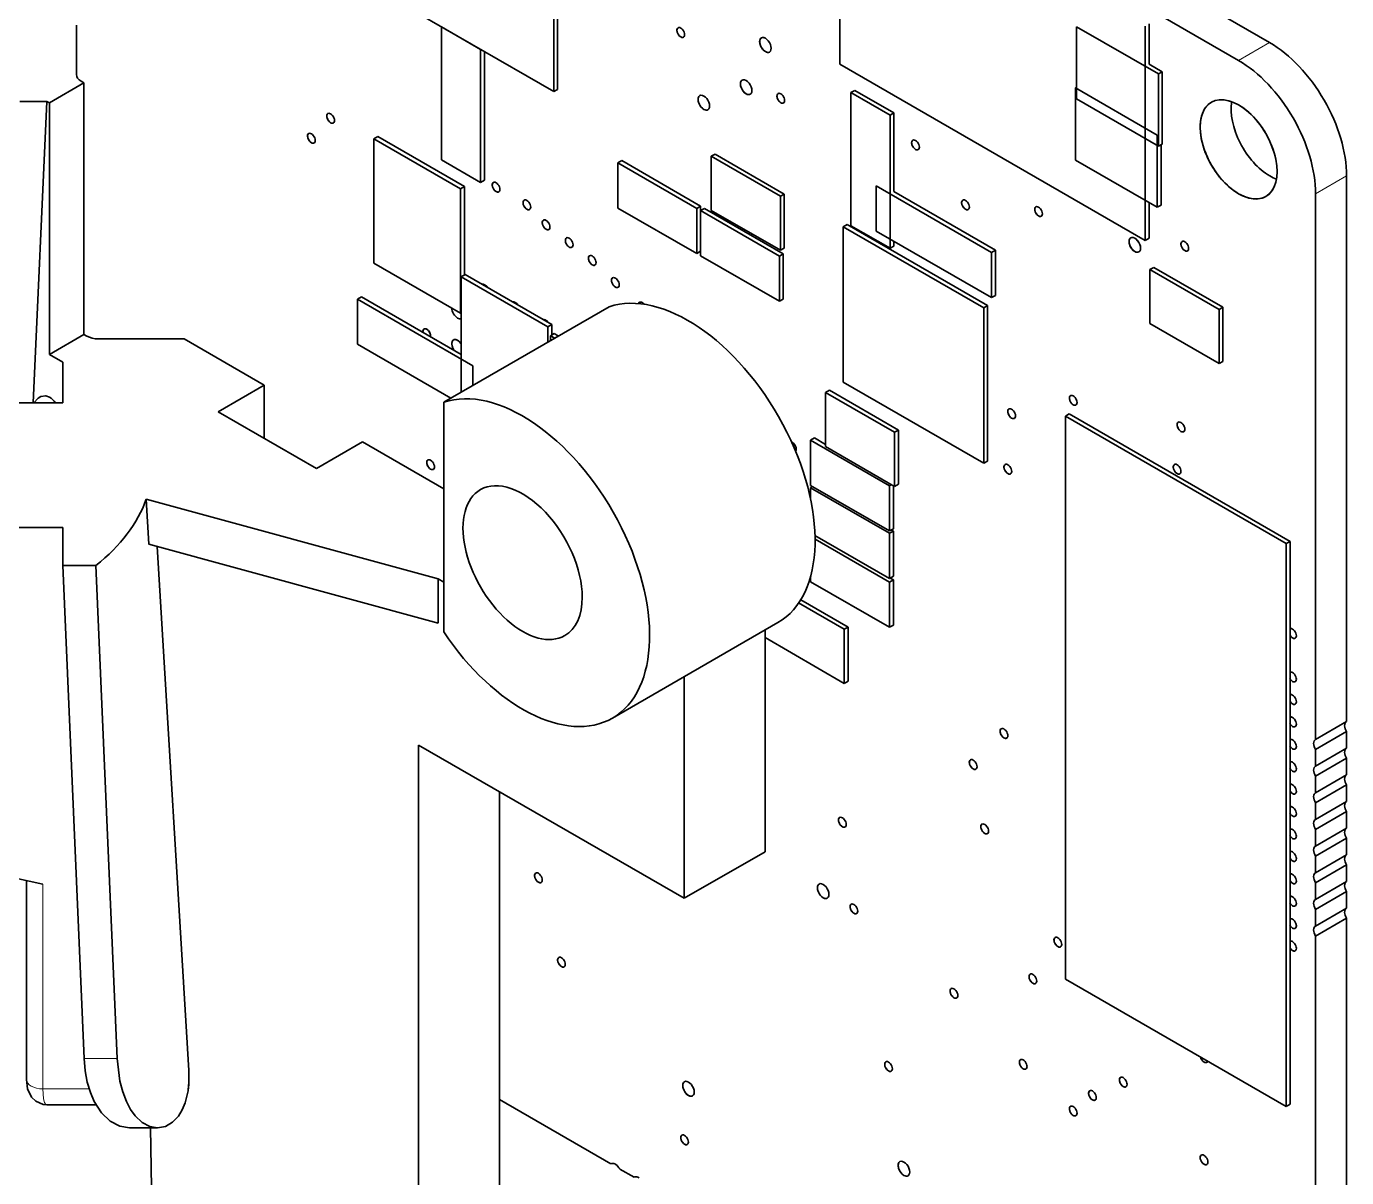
# Model space of a CAD drawing. Extents: x 291 to 1058, y 103 to 772.
# Drawn here: x 716.13 to 740.39, y 672.84 to 694 of the extents above; entities that cross this region are included whole.
import ezdxf

# ---------------------------------------------------------------- set-up
doc = ezdxf.new("R2010")
doc.units = 0

msp = doc.modelspace()

# ---------------------------------------------------------------- linework, layer by layer
at = {"color": 7, "lineweight": 35, "ltscale": 0.410291}
msp.add_line((724.763, 701.909), (738.976, 693.703), dxfattribs=at)
at = {"color": 7, "lineweight": 35, "ltscale": 0.410289}
msp.add_line((724.193, 701.58), (738.406, 693.374), dxfattribs=at)
msp.add_line((724.193, 701.58), (738.406, 693.374), dxfattribs=at)
at = {"color": 7, "lineweight": 35, "ltscale": 0.098511}
for p, q in [((731.078, 697.248), (731.078, 693.308)), ((736.691, 690.067), (736.691, 694.008))]:
    msp.add_line(p, q, dxfattribs=at)
at = {"color": 7, "lineweight": 35, "ltscale": 0.09798}
msp.add_line((725.82, 692.803), (725.82, 696.722), dxfattribs=at)
at = {"color": 7, "lineweight": 35, "ltscale": 0.064944}
msp.add_line((725.891, 695.441), (725.891, 692.844), dxfattribs=at)
at = {"color": 7, "lineweight": 35, "ltscale": 0.097979}
msp.add_line((722.426, 694.762), (725.82, 692.803), dxfattribs=at)
at = {"color": 7, "lineweight": 35, "ltscale": 0.022701}
msp.add_line((717.046, 693.115), (717.046, 694.023), dxfattribs=at)
at = {"color": 7, "lineweight": 35, "ltscale": 0.020755}
for p, q in [((724.475, 693.578), (723.756, 693.993)), ((731.999, 692.369), (731.28, 692.784)), ((731.351, 692.825), (732.07, 692.41)), ((723.756, 691.546), (724.475, 691.131)), ((731.747, 691.07), (731.747, 690.24)), ((728.447, 689.826), (728.447, 690.656)), ((731.28, 690.338), (731.999, 689.922)), ((729.967, 688.948), (729.967, 689.778)), ((730.038, 689.819), (730.038, 688.989)), ((733.866, 689.016), (733.866, 689.846)), ((733.936, 689.887), (733.936, 689.057)), ((730.539, 686.394), (730.539, 685.564)), ((731.99, 684.727), (731.99, 685.557)), ((731.99, 683.853), (731.99, 684.683)), ((732.06, 684.724), (732.06, 683.894))]:
    msp.add_line(p, q, dxfattribs=at)
at = {"color": 7, "lineweight": 35, "ltscale": 0.061172}
for p, q in [((723.756, 693.993), (723.756, 691.546)), ((724.475, 691.131), (724.475, 693.578)), ((731.28, 692.784), (731.28, 690.338)), ((731.999, 689.922), (731.999, 692.369))]:
    msp.add_line(p, q, dxfattribs=at)
at = {"color": 7, "lineweight": 35, "ltscale": 0.043418}
for p, q in [((736.931, 693.127), (735.427, 693.995)), ((736.91, 692.004), (735.406, 692.872)), ((735.427, 692.667), (736.931, 691.798)), ((735.406, 691.544), (736.91, 690.676))]:
    msp.add_line(p, q, dxfattribs=at)
at = {"color": 7, "lineweight": 35, "ltscale": 0.033211}
for p, q in [((735.427, 693.995), (735.427, 692.667)), ((736.931, 691.798), (736.931, 693.127)), ((737.002, 693.167), (737.002, 691.839)), ((735.406, 692.872), (735.406, 691.544)), ((736.91, 690.676), (736.91, 692.004))]:
    msp.add_line(p, q, dxfattribs=at)
at = {"color": 7, "lineweight": 35, "ltscale": 0.018565}
msp.add_line((736.762, 694.049), (736.762, 693.306), dxfattribs=at)
at = {"color": 7, "lineweight": 13, "ltscale": 0.016433}
msp.add_line((738.406, 693.374), (738.976, 693.703), dxfattribs=at)
at = {"color": 7, "lineweight": 35, "ltscale": 0.059163}
msp.add_line((724.546, 693.538), (724.546, 691.172), dxfattribs=at)
at = {"color": 7, "lineweight": 35, "ltscale": 0.162024}
msp.add_line((731.078, 693.308), (736.691, 690.067), dxfattribs=at)
at = {"color": 7, "lineweight": 35, "ltscale": 0.00693}
msp.add_line((736.762, 693.306), (737.002, 693.167), dxfattribs=at)
at = {"color": 7, "lineweight": 35, "ltscale": 0.018372}
msp.add_line((717.186, 692.962), (716.55, 692.595), dxfattribs=at)
at = {"color": 7, "lineweight": 35, "ltscale": 0.001514}
msp.add_line((717.186, 692.962), (717.134, 692.992), dxfattribs=at)
at = {"color": 7, "lineweight": 35, "ltscale": 0.080629}
msp.add_line((717.186, 692.962), (717.186, 689.737), dxfattribs=at)
at = {"color": 7, "lineweight": 35, "ltscale": 0.002041}
for p, q in [((736.931, 693.127), (737.002, 693.167)), ((725.82, 692.803), (725.891, 692.844)), ((731.28, 692.784), (731.351, 692.825)), ((731.999, 692.369), (732.07, 692.41)), ((736.931, 691.798), (737.002, 691.839)), ((724.106, 691.016), (724.177, 691.057)), ((724.475, 691.131), (724.546, 691.172)), ((729.984, 690.879), (730.054, 690.92)), ((728.447, 690.656), (728.518, 690.697)), ((736.691, 690.067), (736.762, 690.108)), ((728.447, 689.826), (728.518, 689.867)), ((729.984, 689.886), (730.054, 689.927)), ((731.999, 689.922), (732.07, 689.963)), ((733.866, 689.846), (733.936, 689.887)), ((724.118, 689.4), (724.189, 689.441)), ((733.866, 689.016), (733.936, 689.057)), ((733.723, 685.97), (733.793, 686.011)), ((732.084, 685.546), (732.154, 685.587)), ((731.99, 684.727), (732.06, 684.767)), ((739.28, 684.494), (739.35, 684.535)), ((739.28, 674.146), (739.35, 674.187))]:
    msp.add_line(p, q, dxfattribs=at)
at = {"color": 7, "lineweight": 35, "ltscale": 0.000613215}
msp.add_line((735.406, 692.872), (735.427, 692.885), dxfattribs=at)
at = {"color": 7, "lineweight": 35, "ltscale": 0.012407}
msp.add_line((716.503, 692.622), (716.007, 692.622), dxfattribs=at)
at = {"color": 7, "lineweight": 35, "ltscale": 0.138574}
msp.add_line((716.254, 687.084), (716.503, 692.622), dxfattribs=at)
at = {"color": 7, "lineweight": 35, "ltscale": 0.001346}
msp.add_line((716.55, 692.595), (716.503, 692.622), dxfattribs=at)
at = {"color": 7, "lineweight": 35, "ltscale": 0.115594}
msp.add_line((716.55, 692.595), (716.55, 687.971), dxfattribs=at)
at = {"color": 7, "lineweight": 35, "ltscale": 0.03613}
msp.add_line((732.07, 692.41), (732.07, 690.965), dxfattribs=at)
at = {"color": 7, "lineweight": 35, "ltscale": 0.002042}
for p, q in [((722.513, 691.936), (722.584, 691.977)), ((728.713, 691.613), (728.784, 691.654)), ((728.517, 690.615), (728.588, 690.656)), ((736.91, 690.676), (736.98, 690.716)), ((731.14, 690.319), (731.211, 690.36)), ((729.967, 689.778), (730.038, 689.819)), ((736.774, 689.531), (736.845, 689.572)), ((722.215, 688.988), (722.285, 689.029)), ((729.967, 688.948), (730.038, 688.989)), ((733.723, 688.828), (733.793, 688.869)), ((738.045, 688.797), (738.115, 688.838)), ((725.711, 688.481), (725.782, 688.522)), ((725.757, 688.314), (725.828, 688.355)), ((738.045, 687.804), (738.115, 687.844)), ((730.813, 687.273), (730.884, 687.314)), ((735.222, 686.837), (735.292, 686.878)), ((730.539, 686.394), (730.61, 686.435)), ((731.99, 684.683), (732.06, 684.724)), ((731.99, 683.853), (732.06, 683.894)), ((731.99, 683.785), (732.06, 683.826)), ((731.99, 682.955), (732.06, 682.996)), ((731.157, 682.918), (731.228, 682.959)), ((731.157, 681.925), (731.228, 681.966))]:
    msp.add_line(p, q, dxfattribs=at)
at = {"color": 7, "lineweight": 35, "ltscale": 0.045976}
for p, q in [((722.584, 691.977), (724.177, 691.057)), ((725.711, 688.481), (724.118, 689.4))]:
    msp.add_line(p, q, dxfattribs=at)
at = {"color": 7, "lineweight": 35, "ltscale": 0.057155}
for p, q in [((722.513, 691.936), (722.513, 689.649)), ((724.106, 688.73), (724.106, 691.016))]:
    msp.add_line(p, q, dxfattribs=at)
at = {"color": 7, "lineweight": 35, "ltscale": 0.045978}
for p, q in [((724.106, 691.016), (722.513, 691.936)), ((722.513, 689.649), (724.106, 688.73)), ((724.189, 689.441), (725.782, 688.522))]:
    msp.add_line(p, q, dxfattribs=at)
at = {"color": 7, "lineweight": 35, "ltscale": 0.02776}
msp.add_line((736.98, 691.827), (736.98, 690.716), dxfattribs=at)
at = {"color": 7, "lineweight": 35, "ltscale": 0.00204}
for p, q in [((726.997, 691.493), (727.068, 691.534)), ((732.084, 686.54), (732.154, 686.58))]:
    msp.add_line(p, q, dxfattribs=at)
at = {"color": 7, "lineweight": 35, "ltscale": 0.041862}
for p, q in [((728.447, 690.656), (726.997, 691.493)), ((727.068, 691.534), (728.518, 690.697)), ((726.997, 690.663), (728.447, 689.826)), ((729.967, 689.778), (728.517, 690.615)), ((728.588, 690.656), (730.038, 689.819)), ((728.517, 689.785), (729.967, 688.948)), ((731.99, 685.557), (730.539, 686.394)), ((730.539, 685.564), (731.99, 684.727)), ((731.99, 684.683), (730.539, 685.52)), ((730.539, 683.792), (731.99, 682.955))]:
    msp.add_line(p, q, dxfattribs=at)
at = {"color": 7, "lineweight": 35, "ltscale": 0.020757}
for p, q in [((726.997, 691.493), (726.997, 690.663)), ((728.517, 690.615), (728.517, 689.785)), ((722.215, 688.988), (722.215, 688.157)), ((731.99, 682.955), (731.99, 683.785)), ((732.06, 683.826), (732.06, 682.996))]:
    msp.add_line(p, q, dxfattribs=at)
at = {"color": 7, "lineweight": 35, "ltscale": 0.024837}
for p, q in [((728.713, 691.613), (728.713, 690.619)), ((738.115, 688.838), (738.115, 687.844)), ((738.045, 687.804), (738.045, 688.797)), ((732.154, 686.58), (732.154, 685.587)), ((731.157, 681.925), (731.157, 682.918)), ((731.228, 682.959), (731.228, 681.966))]:
    msp.add_line(p, q, dxfattribs=at)
at = {"color": 7, "lineweight": 35, "ltscale": 0.036678}
for p, q in [((729.984, 690.879), (728.713, 691.613)), ((728.713, 690.619), (729.984, 689.886)), ((732.084, 686.54), (730.813, 687.273)), ((730.813, 686.28), (732.084, 685.546))]:
    msp.add_line(p, q, dxfattribs=at)
at = {"color": 7, "lineweight": 35, "ltscale": 0.036676}
for p, q in [((728.784, 691.654), (730.054, 690.92)), ((736.774, 688.537), (738.045, 687.804))]:
    msp.add_line(p, q, dxfattribs=at)
at = {"color": 7, "lineweight": 13, "ltscale": 0.016432}
msp.add_line((739.821, 690.925), (740.39, 691.253), dxfattribs=at)
at = {"color": 7, "lineweight": 35, "ltscale": 0.250812}
for p, q in [((740.39, 691.253), (740.39, 681.221)), ((739.821, 690.925), (739.821, 680.892)), ((739.821, 690.925), (739.821, 680.892)), ((740.39, 677.607), (740.39, 667.575))]:
    msp.add_line(p, q, dxfattribs=at)
at = {"color": 7, "lineweight": 35, "ltscale": 0.040572}
msp.add_line((724.177, 691.057), (724.177, 689.434), dxfattribs=at)
at = {"color": 7, "lineweight": 35, "ltscale": 0.061173}
for p, q in [((733.866, 689.846), (731.747, 691.07)), ((731.747, 690.24), (733.866, 689.016)), ((724.334, 687.764), (722.215, 688.988))]:
    msp.add_line(p, q, dxfattribs=at)
at = {"color": 7, "lineweight": 35, "ltscale": 0.024838}
for p, q in [((729.984, 689.886), (729.984, 690.879)), ((730.054, 690.92), (730.054, 689.927)), ((736.774, 689.531), (736.774, 688.537)), ((730.813, 687.273), (730.813, 686.28)), ((732.084, 685.546), (732.084, 686.54))]:
    msp.add_line(p, q, dxfattribs=at)
at = {"color": 7, "lineweight": 35, "ltscale": 0.053889}
msp.add_line((732.07, 690.965), (733.936, 689.887), dxfattribs=at)
at = {"color": 7, "lineweight": 35, "ltscale": 0.016319}
msp.add_line((736.762, 690.761), (736.762, 690.108), dxfattribs=at)
at = {"color": 7, "lineweight": 35, "ltscale": 0.002025}
msp.add_line((728.518, 690.697), (728.518, 690.616), dxfattribs=at)
at = {"color": 7, "lineweight": 35, "ltscale": 0.071443}
for p, q in [((731.14, 690.319), (731.14, 687.461)), ((733.723, 685.97), (733.723, 688.828))]:
    msp.add_line(p, q, dxfattribs=at)
at = {"color": 7, "lineweight": 35, "ltscale": 0.074554}
for p, q in [((733.723, 688.828), (731.14, 690.319)), ((731.211, 690.36), (733.793, 688.869)), ((731.14, 687.461), (733.723, 685.97))]:
    msp.add_line(p, q, dxfattribs=at)
at = {"color": 7, "lineweight": 35, "ltscale": 0.002246}
msp.add_line((732.07, 690.053), (732.07, 689.963), dxfattribs=at)
at = {"color": 7, "lineweight": 35, "ltscale": 0.034967}
msp.add_line((717.186, 689.737), (717.186, 688.338), dxfattribs=at)
at = {"color": 7, "lineweight": 35, "ltscale": 0.036677}
for p, q in [((736.845, 689.572), (738.115, 688.838)), ((738.045, 688.797), (736.774, 689.531)), ((730.884, 687.314), (732.154, 686.58))]:
    msp.add_line(p, q, dxfattribs=at)
at = {"color": 7, "lineweight": 35, "ltscale": 0.053076}
msp.add_line((724.118, 689.4), (724.118, 687.277), dxfattribs=at)
at = {"color": 7, "lineweight": 35, "ltscale": 0.052913}
msp.add_line((722.285, 689.029), (724.118, 687.97), dxfattribs=at)
at = {"color": 7, "lineweight": 35, "ltscale": 0.087772}
msp.add_line((726.838, 688.848), (723.798, 687.092), dxfattribs=at)
at = {"color": 7, "lineweight": 35, "ltscale": 0.071445}
msp.add_line((733.793, 688.869), (733.793, 686.011), dxfattribs=at)
at = {"color": 7, "lineweight": 35, "ltscale": 0.000359603}
msp.add_line((724.106, 688.73), (724.118, 688.737), dxfattribs=at)
at = {"color": 7, "lineweight": 35, "ltscale": 0.018371}
msp.add_line((717.186, 688.338), (716.55, 687.971), dxfattribs=at)
at = {"color": 7, "lineweight": 35, "ltscale": 0.001513}
msp.add_line((717.186, 688.338), (717.239, 688.308), dxfattribs=at)
at = {"color": 7, "lineweight": 35, "ltscale": 0.0071}
msp.add_line((725.711, 688.197), (725.711, 688.481), dxfattribs=at)
at = {"color": 7, "lineweight": 35, "ltscale": 0.004831}
msp.add_line((725.782, 688.522), (725.782, 688.328), dxfattribs=at)
at = {"color": 7, "lineweight": 35, "ltscale": 0.002263}
msp.add_line((725.828, 688.355), (725.906, 688.31), dxfattribs=at)
at = {"color": 7, "lineweight": 35, "ltscale": 0.03932}
msp.add_line((719.024, 688.257), (717.451, 688.257), dxfattribs=at)
at = {"color": 7, "lineweight": 35, "ltscale": 0.042622}
msp.add_line((719.024, 688.257), (720.5, 687.405), dxfattribs=at)
at = {"color": 7, "lineweight": 35, "ltscale": 0.04948}
msp.add_line((722.215, 688.157), (723.929, 687.168), dxfattribs=at)
at = {"color": 7, "lineweight": 35, "ltscale": 0.002262}
msp.add_line((725.836, 688.269), (725.757, 688.314), dxfattribs=at)
at = {"color": 7, "lineweight": 35, "ltscale": 0.002261}
msp.add_line((725.757, 688.314), (725.757, 688.224), dxfattribs=at)
at = {"color": 7, "lineweight": 35, "ltscale": 0.007194}
msp.add_line((716.55, 687.971), (716.799, 687.827), dxfattribs=at)
at = {"color": 7, "lineweight": 35, "ltscale": 0.001482}
msp.add_line((716.799, 687.768), (716.799, 687.827), dxfattribs=at)
at = {"color": 7, "lineweight": 35, "ltscale": 0.017085}
msp.add_line((716.799, 687.768), (716.799, 687.084), dxfattribs=at)
at = {"color": 7, "lineweight": 35, "ltscale": 0.009064}
msp.add_line((724.334, 687.402), (724.334, 687.764), dxfattribs=at)
at = {"color": 7, "lineweight": 35, "ltscale": 0.024495}
for p, q in [((720.5, 687.405), (719.652, 686.915)), ((720.5, 687.405), (720.5, 686.425)), ((722.305, 686.363), (721.456, 685.873))]:
    msp.add_line(p, q, dxfattribs=at)
at = {"color": 7, "lineweight": 35, "ltscale": 0.033449}
msp.add_line((716.799, 687.084), (715.461, 687.084), dxfattribs=at)
at = {"color": 7, "lineweight": 35, "ltscale": 0.05209}
msp.add_line((719.652, 686.915), (721.456, 685.873), dxfattribs=at)
at = {"color": 7, "lineweight": 35, "ltscale": 0.105574}
msp.add_line((723.798, 687.092), (723.798, 682.869), dxfattribs=at)
at = {"color": 7, "lineweight": 35, "ltscale": 0.117144}
msp.add_line((735.292, 686.878), (739.35, 684.535), dxfattribs=at)
at = {"color": 7, "lineweight": 35, "ltscale": 0.117145}
for p, q in [((739.28, 684.494), (735.222, 686.837)), ((735.222, 676.489), (739.28, 674.146))]:
    msp.add_line(p, q, dxfattribs=at)
at = {"color": 7, "lineweight": 35, "ltscale": 0.258705}
for p, q in [((735.222, 686.837), (735.222, 676.489)), ((739.28, 674.146), (739.28, 684.494)), ((739.35, 684.535), (739.35, 674.187))]:
    msp.add_line(p, q, dxfattribs=at)
at = {"color": 7, "lineweight": 35, "ltscale": 0.005857}
msp.add_line((730.61, 686.435), (730.813, 686.318), dxfattribs=at)
at = {"color": 7, "lineweight": 35, "ltscale": 0.043104}
msp.add_line((722.305, 686.363), (723.798, 685.501), dxfattribs=at)
at = {"color": 7, "lineweight": 35, "ltscale": 0.001086}
for p, q in [((730.539, 685.52), (730.577, 685.542)), ((731.99, 685.557), (732.027, 685.579))]:
    msp.add_line(p, q, dxfattribs=at)
at = {"color": 7, "lineweight": 35, "ltscale": 0.00535}
msp.add_line((730.539, 685.52), (730.539, 685.306), dxfattribs=at)
at = {"color": 7, "lineweight": 35, "ltscale": 0.019801}
msp.add_line((732.06, 685.56), (732.06, 684.767), dxfattribs=at)
at = {"color": 7, "lineweight": 35, "ltscale": 0.138943}
msp.add_line((723.692, 683.847), (718.331, 685.31), dxfattribs=at)
at = {"color": 7, "lineweight": 35, "ltscale": 0.020756}
msp.add_line((718.331, 685.31), (718.376, 684.481), dxfattribs=at)
at = {"color": 7, "lineweight": 35, "ltscale": 0.022398}
msp.add_line((715.903, 684.789), (716.799, 684.789), dxfattribs=at)
at = {"color": 7, "lineweight": 35, "ltscale": 0.017433}
msp.add_line((716.799, 684.789), (716.799, 684.091), dxfattribs=at)
at = {"color": 7, "lineweight": 35, "ltscale": 0.001087}
msp.add_line((732.023, 684.746), (732.06, 684.724), dxfattribs=at)
at = {"color": 7, "lineweight": 35, "ltscale": 0.137758}
msp.add_line((723.692, 683.031), (718.376, 684.481), dxfattribs=at)
at = {"color": 7, "lineweight": 35, "ltscale": 0.241235}
msp.add_line((718.531, 684.439), (719.111, 674.807), dxfattribs=at)
at = {"color": 7, "lineweight": 35, "ltscale": 0.039539}
msp.add_line((730.62, 684.644), (731.99, 683.853), dxfattribs=at)
at = {"color": 7, "lineweight": 35, "ltscale": 0.039502}
msp.add_line((731.99, 683.785), (730.621, 684.575), dxfattribs=at)
at = {"color": 7, "lineweight": 35, "ltscale": 0.015146}
msp.add_line((716.799, 684.091), (717.405, 684.091), dxfattribs=at)
at = {"color": 7, "lineweight": 35, "ltscale": 0.226738}
msp.add_line((716.799, 684.091), (717.187, 675.03), dxfattribs=at)
at = {"color": 7, "lineweight": 35, "ltscale": 0.226765}
msp.add_line((717.797, 675.029), (717.405, 684.091), dxfattribs=at)
at = {"color": 7, "lineweight": 35, "ltscale": 0.003043}
msp.add_line((723.798, 683.786), (723.692, 683.847), dxfattribs=at)
at = {"color": 7, "lineweight": 35, "ltscale": 0.020412}
msp.add_line((723.692, 683.847), (723.692, 683.031), dxfattribs=at)
at = {"color": 7, "lineweight": 35, "ltscale": 0.002502}
msp.add_line((730.539, 683.892), (730.539, 683.792), dxfattribs=at)
at = {"color": 7, "lineweight": 35, "ltscale": 0.001698}
msp.add_line((732.002, 683.86), (732.06, 683.826), dxfattribs=at)
at = {"color": 7, "lineweight": 35, "ltscale": 0.024172}
msp.add_line((731.157, 682.918), (730.32, 683.402), dxfattribs=at)
at = {"color": 7, "lineweight": 35, "ltscale": 0.025107}
msp.add_line((730.358, 683.461), (731.228, 682.959), dxfattribs=at)
at = {"color": 7, "lineweight": 35, "ltscale": 0.087769}
msp.add_line((729.938, 683.041), (726.897, 681.286), dxfattribs=at)
at = {"color": 7, "lineweight": 35, "ltscale": 0.10188}
msp.add_line((729.702, 682.905), (729.702, 678.83), dxfattribs=at)
at = {"color": 7, "lineweight": 35, "ltscale": 0.042011}
msp.add_line((729.702, 682.765), (731.157, 681.925), dxfattribs=at)
at = {"color": 7, "lineweight": 35, "ltscale": 0.007037}
msp.add_line((728.217, 682.048), (728.217, 681.767), dxfattribs=at)
at = {"color": 7, "lineweight": 35, "ltscale": 0.094844}
msp.add_line((728.217, 681.767), (728.217, 677.973), dxfattribs=at)
at = {"color": 7, "lineweight": 35, "ltscale": 0.016432}
for p, q in [((739.821, 680.892), (740.39, 681.221)), ((739.821, 680.708), (740.39, 681.037)), ((739.821, 680.402), (740.39, 680.731)), ((739.821, 680.218), (740.39, 680.547)), ((739.821, 679.912), (740.39, 680.241)), ((739.821, 679.728), (740.39, 680.057)), ((739.821, 679.423), (740.39, 679.751)), ((739.821, 679.238), (740.39, 679.567)), ((739.821, 678.933), (740.39, 679.261)), ((739.821, 678.749), (740.39, 679.077)), ((739.821, 678.443), (740.39, 678.771)), ((739.821, 678.259), (740.39, 678.587)), ((739.821, 677.953), (740.39, 678.282)), ((739.821, 677.769), (740.39, 678.097)), ((739.821, 677.463), (740.39, 677.792)), ((739.821, 677.279), (740.39, 677.607))]:
    msp.add_line(p, q, dxfattribs=at)
at = {"color": 7, "lineweight": 35, "ltscale": 0.007643}
for p, q in [((740.39, 681.037), (740.39, 680.731)), ((739.821, 680.708), (739.821, 680.402)), ((739.821, 680.708), (739.821, 680.402)), ((740.39, 680.547), (740.39, 680.241)), ((739.821, 679.728), (739.821, 679.423)), ((739.821, 679.728), (739.821, 679.423)), ((740.39, 679.567), (740.39, 679.261)), ((739.821, 679.238), (739.821, 678.933)), ((739.821, 679.238), (739.821, 678.933)), ((740.39, 679.077), (740.39, 678.771)), ((739.821, 678.749), (739.821, 678.443)), ((739.821, 678.749), (739.821, 678.443)), ((740.39, 678.587), (740.39, 678.282)), ((739.821, 677.769), (739.821, 677.463)), ((739.821, 677.769), (739.821, 677.463)), ((727.296, 672.845), (727.031, 672.997)), ((727.296, 672.845), (727.031, 672.997))]:
    msp.add_line(p, q, dxfattribs=at)
at = {"color": 7, "lineweight": 35, "ltscale": 0.279117}
msp.add_line((723.335, 669.627), (723.335, 680.791), dxfattribs=at)
at = {"color": 7, "lineweight": 35, "ltscale": 0.140921}
msp.add_line((728.217, 677.973), (723.335, 680.791), dxfattribs=at)
at = {"color": 7, "lineweight": 35, "ltscale": 0.007645}
for p, q in [((739.821, 680.218), (739.821, 679.912)), ((739.821, 680.218), (739.821, 679.912)), ((740.39, 680.057), (740.39, 679.751)), ((739.821, 678.259), (739.821, 677.953)), ((739.821, 678.259), (739.821, 677.953)), ((740.39, 678.097), (740.39, 677.792))]:
    msp.add_line(p, q, dxfattribs=at)
at = {"color": 7, "lineweight": 35, "ltscale": 0.236252}
msp.add_line((724.82, 670.484), (724.82, 679.934), dxfattribs=at)
at = {"color": 7, "lineweight": 35, "ltscale": 0.042867}
msp.add_line((729.702, 678.83), (728.217, 677.973), dxfattribs=at)
at = {"color": 7, "lineweight": 35, "ltscale": 0.012732}
msp.add_line((716.428, 678.236), (715.93, 678.345), dxfattribs=at)
at = {"color": 7, "lineweight": 35, "ltscale": 0.09147}
msp.add_line((716.128, 674.643), (716.128, 678.302), dxfattribs=at)
at = {"color": 7, "lineweight": 13, "ltscale": 0.094154}
msp.add_line((716.428, 674.469), (716.428, 678.236), dxfattribs=at)
at = {"color": 7, "lineweight": 35, "ltscale": 0.250813}
msp.add_line((739.821, 677.279), (739.821, 667.246), dxfattribs=at)
msp.add_line((739.821, 677.279), (739.821, 667.246), dxfattribs=at)
at = {"color": 7, "lineweight": 13, "ltscale": 0.01525}
msp.add_line((717.187, 675.029), (717.797, 675.029), dxfattribs=at)
at = {"color": 7, "lineweight": 35, "ltscale": 0.000289933}
msp.add_line((719.114, 674.705), (719.114, 674.693), dxfattribs=at)
at = {"color": 7, "lineweight": 35, "ltscale": 0.000518801}
msp.add_line((719.114, 674.672), (719.114, 674.693), dxfattribs=at)
at = {"color": 7, "lineweight": 13, "ltscale": 0.021326}
msp.add_line((717.281, 674.469), (716.428, 674.469), dxfattribs=at)
at = {"color": 7, "lineweight": 35, "ltscale": 0.05921}
msp.add_line((726.871, 673.09), (724.82, 674.274), dxfattribs=at)
msp.add_line((726.871, 673.09), (724.82, 674.274), dxfattribs=at)
at = {"color": 7, "lineweight": 35, "ltscale": 0.02262}
msp.add_line((717.41, 674.174), (716.505, 674.174), dxfattribs=at)
at = {"color": 7, "lineweight": 35, "ltscale": 0.012929}
msp.add_line((718.022, 673.754), (718.539, 673.754), dxfattribs=at)
at = {"color": 7, "lineweight": 35, "ltscale": 0.231439}
msp.add_line((718.409, 673.754), (718.547, 664.497), dxfattribs=at)
at = {"color": 7, "lineweight": 35, "ltscale": 0.000604319}
for p, q in [((726.962, 673.078), (726.941, 673.09)), ((726.962, 673.078), (726.941, 673.09)), ((727.386, 672.833), (727.365, 672.845)), ((727.386, 672.833), (727.365, 672.845))]:
    msp.add_line(p, q, dxfattribs=at)
at = {"color": 7, "lineweight": 35}
for points in [[(716.55, 687.188), (716.483, 687.212), (716.392, 687.196), (716.344, 687.166), (716.266, 687.084)], [(718.022, 673.754), (717.844, 673.785), (717.67, 673.877), (717.51, 674.029), (717.376, 674.236), (717.303, 674.404), (717.247, 674.591), (717.207, 674.803), (717.187, 675.029)], [(717.797, 675.029), (717.847, 674.61), (717.898, 674.413), (717.966, 674.235), (718.042, 674.093), (718.129, 673.973), (718.258, 673.852), (718.397, 673.779), (718.539, 673.754)], [(716.128, 674.643), (716.148, 674.472), (716.223, 674.315), (716.298, 674.242), (716.436, 674.181), (716.505, 674.174)], [(718.539, 673.754), (718.684, 673.78), (718.814, 673.855), (718.925, 673.971), (718.993, 674.082), (719.047, 674.211), (719.099, 674.435)]]:
    msp.add_lwpolyline(points, dxfattribs=at)
at = {"color": 7, "lineweight": 13}
msp.add_lwpolyline([(716.428, 674.469), (716.442, 674.286), (716.46, 674.221), (716.478, 674.188), (716.488, 674.179), (716.505, 674.174)], dxfattribs=at)
at = {"color": 7, "lineweight": 35}
for centre, radius, start, end in [((716.34, 686.857), 0.392, 35.4242, 57.5596), ((717.36, 674.666), 1.754, 352.4262, 0.1985)]:
    msp.add_arc(centre, radius, start, end, dxfattribs=at)
for centre, major_axis, start_param, end_param in [((728.153, 693.889), (0.05, -0.0866), 3.141593, 5.497787), ((728.153, 693.889), (0.05, -0.0866), 2.356194, 5.497787), ((728.153, 693.889), (0.05, -0.0866), 0, 3.141593), ((728.153, 693.889), (0.05, -0.0866), 5.497787, 8.63938), ((728.153, 693.889), (0.05, -0.0866), 5.497787, 6.283185), ((729.709, 693.66), (0.075, -0.13), 3.141593, 5.497787), ((729.709, 693.66), (0.075, -0.13), 2.356194, 5.497787), ((729.709, 693.66), (0.075, -0.13), 0, 3.141593), ((729.709, 693.66), (0.075, -0.13), 5.497787, 8.63938), ((738.976, 692.07), (1, -1.732), 0.785397, 2.356195), ((729.709, 693.66), (0.075, -0.13), 5.497787, 6.283185), ((738.406, 691.741), (1, -1.732), 0.785397, 2.356195), ((738.406, 691.741), (1, -1.732), 0.785397, 2.356195), ((717.346, 693.115), (-0.3, 0), 0, 0.785398), ((729.355, 692.884), (0.075, -0.13), 3.141593, 5.497787), ((729.355, 692.884), (0.075, -0.13), 2.356194, 5.497787), ((729.355, 692.884), (0.075, -0.13), 6.283185, 9.424778), ((729.355, 692.884), (0.075, -0.13), 5.497787, 8.63938), ((728.578, 692.599), (0.075, -0.13), 3.141593, 5.497787), ((728.578, 692.599), (0.075, -0.13), 2.356194, 5.497787), ((728.578, 692.599), (0.075, -0.13), 0, 3.141593), ((728.578, 692.599), (0.075, -0.13), 5.497787, 8.63938), ((729.355, 692.884), (0.075, -0.13), 5.497787, 6.283185), ((729.992, 692.68), (0.05, -0.0866), 3.141593, 5.497787), ((729.992, 692.68), (0.05, -0.0866), 2.356194, 5.497787), ((729.992, 692.68), (0.05, -0.0866), 0, 3.141593), ((729.992, 692.68), (0.05, -0.0866), 5.497787, 8.63938), ((738.406, 691.741), (0.5, -0.866), 2.356194, 5.497787), ((738.406, 691.741), (0.5, -0.866), 6.283185, 9.424778), ((728.578, 692.599), (0.075, -0.13), 5.497787, 6.283185), ((729.992, 692.68), (0.05, -0.0866), 5.497787, 6.283185), ((738.406, 691.741), (0.5, -0.866), 3.141593, 5.497787), ((738.976, 692.07), (0.5, -0.866), 3.746422, 5.497787), ((738.406, 691.741), (0.5, -0.866), 5.497787, 8.63938), ((721.719, 692.313), (0.05, -0.0866), 3.141593, 5.497787), ((721.719, 692.313), (0.05, -0.0866), 2.356194, 5.497787), ((721.719, 692.313), (0.05, -0.0866), 6.283185, 9.424778), ((721.719, 692.313), (0.05, -0.0866), 5.497787, 8.63938), ((721.719, 692.313), (0.05, -0.0866), 5.497787, 6.283185), ((721.365, 691.945), (0.05, -0.0866), 3.141593, 5.497787), ((721.365, 691.945), (0.05, -0.0866), 2.356194, 5.497787), ((721.365, 691.945), (0.05, -0.0866), 6.283185, 9.424778), ((721.365, 691.945), (0.05, -0.0866), 5.497787, 8.63938), ((721.365, 691.945), (0.05, -0.0866), 5.497787, 6.283185), ((732.467, 691.823), (0.05, -0.0866), 3.141593, 5.497787), ((732.467, 691.823), (0.05, -0.0866), 2.356194, 5.497787), ((732.467, 691.823), (0.05, -0.0866), 6.283185, 9.424778), ((732.467, 691.823), (0.05, -0.0866), 5.497787, 8.63938), ((732.467, 691.823), (0.05, -0.0866), 5.497787, 6.283185), ((738.976, 692.07), (-0.5, 0.866), 2.356194, 2.536765), ((724.759, 691.047), (0.05, -0.0866), 3.141593, 5.497787), ((724.759, 691.047), (0.05, -0.0866), 2.356194, 5.497787), ((724.759, 691.047), (0.05, -0.0866), 0, 3.141593), ((724.759, 691.047), (0.05, -0.0866), 5.497787, 8.63938), ((724.759, 691.047), (0.05, -0.0866), 5.497787, 6.283185), ((725.325, 690.721), (0.05, -0.0866), 3.141593, 5.497787), ((725.325, 690.721), (0.05, -0.0866), 2.356194, 5.497787), ((725.325, 690.721), (0.05, -0.0866), 0, 3.141593), ((725.325, 690.721), (0.05, -0.0866), 5.497787, 8.63938), ((733.386, 690.721), (0.05, -0.0866), 3.141593, 5.497787), ((733.386, 690.721), (0.05, -0.0866), 2.356194, 5.497787), ((733.386, 690.721), (0.05, -0.0866), 0, 3.141593), ((733.386, 690.721), (0.05, -0.0866), 5.497787, 8.63938), ((738.406, 691.741), (0.5, -0.866), 5.497787, 6.283185), ((725.325, 690.721), (0.05, -0.0866), 5.497787, 6.283185), ((733.386, 690.721), (0.05, -0.0866), 5.497787, 6.283185), ((734.729, 690.598), (0.05, -0.0866), 3.141593, 5.497787), ((734.729, 690.598), (0.05, -0.0866), 2.356194, 5.497787), ((734.729, 690.598), (0.05, -0.0866), 0, 3.141593), ((734.729, 690.598), (0.05, -0.0866), 5.497787, 8.63938), ((734.729, 690.598), (0.05, -0.0866), 5.497787, 6.283185), ((725.678, 690.353), (0.05, -0.0866), 3.141593, 5.497787), ((725.678, 690.353), (0.05, -0.0866), 2.356194, 5.497787), ((725.678, 690.353), (0.05, -0.0866), 6.283185, 9.424778), ((725.678, 690.353), (0.05, -0.0866), 5.497787, 8.63938), ((725.678, 690.353), (0.05, -0.0866), 5.497787, 6.283185), ((726.103, 690.027), (0.05, -0.0866), 3.141593, 5.497787), ((726.103, 690.027), (0.05, -0.0866), 2.356194, 5.497787), ((726.103, 690.027), (0.05, -0.0866), 0, 3.141593), ((726.103, 690.027), (0.05, -0.0866), 5.497787, 8.63938), ((736.497, 689.986), (0.075, -0.13), 3.141593, 5.497787), ((736.497, 689.986), (0.075, -0.13), 2.356194, 5.497787), ((736.497, 689.986), (0.075, -0.13), 6.283185, 9.424778), ((736.497, 689.986), (0.075, -0.13), 5.497787, 8.63938), ((737.416, 689.961), (0.05, -0.0866), 3.141593, 5.497787), ((737.416, 689.961), (0.05, -0.0866), 2.356194, 5.497787), ((737.416, 689.961), (0.05, -0.0866), 6.283185, 9.424778), ((737.416, 689.961), (0.05, -0.0866), 5.497787, 8.63938), ((726.103, 690.027), (0.05, -0.0866), 5.497787, 6.283185), ((726.527, 689.7), (0.05, -0.0866), 3.141593, 5.497787), ((726.527, 689.7), (0.05, -0.0866), 2.356194, 5.497787), ((726.527, 689.7), (0.05, -0.0866), 0, 3.141593), ((726.527, 689.7), (0.05, -0.0866), 5.497787, 8.63938), ((736.497, 689.986), (0.075, -0.13), 5.497787, 6.283185), ((737.416, 689.961), (0.05, -0.0866), 5.497787, 6.283185), ((726.527, 689.7), (0.05, -0.0866), 5.497787, 6.283185), ((726.951, 689.292), (0.05, -0.0866), 3.141593, 5.497787), ((726.951, 689.292), (0.05, -0.0866), 2.356194, 5.497787), ((726.951, 689.292), (0.05, -0.0866), 6.283185, 9.424778), ((726.951, 689.292), (0.05, -0.0866), 5.497787, 8.63938), ((724.547, 689.128), (0.075, -0.13), 1.834097, 2.880213), ((724.547, 689.128), (0.075, -0.13), 2.356194, 2.88026), ((724.547, 689.128), (0.075, -0.13), 1.834052, 2.356194), ((728.288, 685.899), (1.65, -2.858), 6.283085, 9.309669), ((726.951, 689.292), (0.05, -0.0866), 5.497787, 6.283185), ((724.052, 688.761), (0.075, -0.13), 3.926991, 5.497787), ((724.052, 688.761), (0.075, -0.13), 3.926991, 5.497787), ((725.113, 688.802), (0.075, -0.13), 1.834659, 2.87969), ((725.113, 688.802), (0.075, -0.13), 2.356194, 2.879736), ((725.113, 688.802), (0.075, -0.13), 1.834614, 2.356194), ((727.446, 688.843), (0.05, -0.0866), 2.356194, 3.627962), ((727.446, 688.843), (0.05, -0.0866), 3.141593, 3.627962), ((727.446, 688.843), (0.05, -0.0866), 1.837427, 3.141593), ((727.446, 688.843), (0.05, -0.0866), 1.837427, 2.356194), ((724.052, 688.761), (0.075, -0.13), 5.497787, 6.174279), ((724.052, 688.761), (0.075, -0.13), 5.497787, 6.174279), ((725.678, 688.475), (0.075, -0.13), 1.834723, 2.879556), ((725.678, 688.475), (0.075, -0.13), 2.356194, 2.879602), ((725.678, 688.475), (0.075, -0.13), 1.834678, 2.356194), ((723.486, 688.353), (0.05, -0.0866), 3.141593, 4.143849), ((723.486, 688.353), (0.05, -0.0866), 2.356194, 4.143802), ((723.486, 688.353), (0.05, -0.0866), 0.567338, 3.141593), ((723.486, 688.353), (0.05, -0.0866), 0.567387, 2.356194), ((725.678, 688.475), (0.075, -0.13), 0.559072, 1.00981), ((725.678, 688.475), (0.075, -0.13), 0.559129, 1.009755), ((717.451, 688.43), (-0.3, 0), 0.785398, 1.570796), ((724.052, 688.108), (0.075, -0.13), 2.356194, 4.871908), ((724.052, 688.108), (0.075, -0.13), 3.141593, 4.871848), ((724.052, 688.108), (0.075, -0.13), 1.680636, 3.141593), ((724.052, 688.108), (0.075, -0.13), 1.680636, 2.356194), ((725.247, 684.144), (-1.65, 2.858), 3.141592, 6.168077), ((735.366, 687.128), (0.05, -0.0866), 3.141593, 5.497787), ((735.366, 687.128), (0.05, -0.0866), 2.356194, 5.497787), ((735.366, 687.128), (0.05, -0.0866), 0, 3.141593), ((735.366, 687.128), (0.05, -0.0866), 5.497787, 8.63938), ((734.234, 686.883), (0.05, -0.0866), 3.141593, 5.497787), ((734.234, 686.883), (0.05, -0.0866), 2.356194, 5.497787), ((734.234, 686.883), (0.05, -0.0866), 0, 3.141593), ((734.234, 686.883), (0.05, -0.0866), 5.497787, 8.63938), ((735.366, 687.128), (0.05, -0.0866), 5.497787, 6.283185), ((734.234, 686.883), (0.05, -0.0866), 5.497787, 6.283185), ((737.346, 686.638), (0.05, -0.0866), 3.141593, 5.497787), ((737.346, 686.638), (0.05, -0.0866), 2.356194, 5.497787), ((737.346, 686.638), (0.05, -0.0866), 0, 3.141593), ((737.346, 686.638), (0.05, -0.0866), 5.497787, 8.63938), ((737.346, 686.638), (0.05, -0.0866), 5.497787, 6.283185), ((730.204, 686.271), (0.05, -0.0866), 0.217722, 2.530697), ((730.204, 686.271), (0.05, -0.0866), 2.356194, 2.530697), ((730.204, 686.271), (0.05, -0.0866), 0.217722, 2.356194), ((723.557, 685.944), (0.05, -0.0866), 3.141593, 5.497787), ((723.557, 685.944), (0.05, -0.0866), 2.356194, 5.497787), ((723.557, 685.944), (0.05, -0.0866), 6.283185, 9.424778), ((723.557, 685.944), (0.05, -0.0866), 5.497787, 8.63938), ((734.164, 685.862), (0.05, -0.0866), 3.141593, 5.497787), ((734.164, 685.862), (0.05, -0.0866), 2.356194, 5.497787), ((734.164, 685.862), (0.05, -0.0866), 6.283185, 9.424778), ((734.164, 685.862), (0.05, -0.0866), 5.497787, 8.63938), ((737.275, 685.862), (0.05, -0.0866), 3.141593, 5.497787), ((737.275, 685.862), (0.05, -0.0866), 2.356194, 5.497787), ((737.275, 685.862), (0.05, -0.0866), 0, 3.141593), ((737.275, 685.862), (0.05, -0.0866), 5.497787, 8.63938), ((723.557, 685.944), (0.05, -0.0866), 5.497787, 6.283185), ((725.247, 684.144), (-0.775, 1.342), 3.926991, 6.283185), ((734.164, 685.862), (0.05, -0.0866), 5.497787, 6.283185), ((737.275, 685.862), (0.05, -0.0866), 5.497787, 6.283185), ((725.247, 684.144), (-0.775, 1.342), 0, 3.141593), ((713.014, 685.93), (-5.423, 0), 2.514226, 2.942337), ((725.247, 684.144), (-0.775, 1.342), 3.141593, 3.926991), ((725.247, 684.144), (-1.65, 2.858), 1.685905, 3.141592), ((739.396, 682.841), (0.05, -0.0866), 6.283185, 9.424778), ((739.396, 682.841), (0.05, -0.0866), 2.356194, 3.141593), ((739.396, 682.841), (0.05, -0.0866), 4.712389, 5.497787), ((739.396, 682.841), (0.05, -0.0866), 4.712389, 5.497787), ((739.396, 682.841), (0.05, -0.0866), 5.497787, 8.63938), ((739.396, 682.841), (0.05, -0.0866), 5.497787, 6.283185), ((739.396, 682.041), (0.05, -0.0866), 0, 3.141593), ((739.396, 682.041), (0.05, -0.0866), 2.356194, 3.141593), ((739.396, 682.041), (0.05, -0.0866), 4.712389, 5.497787), ((739.396, 682.041), (0.05, -0.0866), 4.712389, 5.497787), ((739.396, 682.041), (0.05, -0.0866), 5.497787, 8.63938), ((739.396, 682.041), (0.05, -0.0866), 5.497787, 6.283185), ((739.396, 681.628), (0.05, -0.0866), 6.283185, 9.424778), ((739.396, 681.628), (0.05, -0.0866), 2.356194, 3.141593), ((739.396, 681.628), (0.05, -0.0866), 4.712389, 5.497787), ((739.396, 681.628), (0.05, -0.0866), 4.712389, 5.497787), ((739.396, 681.628), (0.05, -0.0866), 5.497787, 8.63938), ((739.396, 681.628), (0.05, -0.0866), 5.497787, 6.283185), ((739.396, 681.216), (0.05, -0.0866), 6.283185, 9.424778), ((739.396, 681.216), (0.05, -0.0866), 2.356194, 3.141593), ((739.396, 681.216), (0.05, -0.0866), 5.497787, 8.63938), ((734.093, 681.005), (0.05, -0.0866), 3.141593, 5.497787), ((734.093, 681.005), (0.05, -0.0866), 2.356194, 5.497787), ((734.093, 681.005), (0.05, -0.0866), 6.283185, 9.424778), ((734.093, 681.005), (0.05, -0.0866), 5.497787, 8.63938), ((739.396, 681.216), (0.05, -0.0866), 4.712389, 5.497787), ((739.396, 681.216), (0.05, -0.0866), 4.712389, 5.497787), ((739.396, 681.216), (0.05, -0.0866), 5.497787, 6.283185), ((740.46, 681.088), (-0.075, 0.131), 0.05949, 1.630766), ((734.093, 681.005), (0.05, -0.0866), 5.497787, 6.283185), ((739.396, 680.804), (0.05, -0.0866), 6.283185, 9.424778), ((739.396, 680.804), (0.05, -0.0866), 2.356194, 3.141593), ((739.396, 680.804), (0.05, -0.0866), 5.497787, 8.63938), ((739.891, 680.759), (0.075, -0.131), 3.081623, 4.772358), ((739.891, 680.759), (0.075, -0.131), 3.081623, 4.772358), ((739.396, 680.804), (0.05, -0.0866), 4.712389, 5.497787), ((739.396, 680.804), (0.05, -0.0866), 4.712389, 5.497787), ((739.396, 680.804), (0.05, -0.0866), 5.497787, 6.283185), ((740.46, 680.598), (-0.075, 0.131), 0.05949, 1.630766), ((733.527, 680.433), (0.05, -0.0866), 3.141593, 5.497787), ((733.527, 680.433), (0.05, -0.0866), 2.356194, 5.497787), ((733.527, 680.433), (0.05, -0.0866), 6.283185, 9.424778), ((733.527, 680.433), (0.05, -0.0866), 5.497787, 8.63938), ((733.527, 680.433), (0.05, -0.0866), 5.497787, 6.283185), ((739.396, 680.392), (0.05, -0.0866), 6.283185, 9.424778), ((739.396, 680.392), (0.05, -0.0866), 2.356194, 3.141593), ((739.396, 680.392), (0.05, -0.0866), 4.712389, 5.497787), ((739.396, 680.392), (0.05, -0.0866), 4.712389, 5.497787), ((739.396, 680.392), (0.05, -0.0866), 5.497787, 8.63938), ((739.891, 680.269), (0.075, -0.131), 3.081623, 4.772358), ((739.891, 680.269), (0.075, -0.131), 3.081623, 4.772358), ((739.396, 679.98), (0.05, -0.0866), 0, 3.141593), ((739.396, 679.98), (0.05, -0.0866), 2.356194, 3.141593), ((739.396, 680.392), (0.05, -0.0866), 5.497787, 6.283185), ((740.46, 680.108), (-0.075, 0.131), 0.05949, 1.630766), ((739.396, 679.98), (0.05, -0.0866), 4.712389, 5.497787), ((739.396, 679.98), (0.05, -0.0866), 4.712389, 5.497787), ((739.396, 679.98), (0.05, -0.0866), 5.497787, 8.63938), ((739.396, 679.98), (0.05, -0.0866), 5.497787, 6.283185), ((739.891, 679.78), (0.075, -0.131), 3.081623, 4.772358), ((739.891, 679.78), (0.075, -0.131), 3.081623, 4.772358), ((739.396, 679.568), (0.05, -0.0866), 6.283185, 9.424778), ((739.396, 679.568), (0.05, -0.0866), 2.356194, 3.141593), ((739.396, 679.568), (0.05, -0.0866), 5.497787, 8.63938), ((740.46, 679.618), (-0.075, 0.131), 0.05949, 1.630766), ((731.123, 679.371), (0.05, -0.0866), 3.141593, 5.497787), ((731.123, 679.371), (0.05, -0.0866), 2.356194, 5.497787), ((731.123, 679.371), (0.05, -0.0866), 6.283185, 9.424778), ((731.123, 679.371), (0.05, -0.0866), 5.497787, 8.63938), ((733.739, 679.249), (0.05, -0.0866), 2.356194, 5.497787), ((733.739, 679.249), (0.05, -0.0866), 6.283185, 9.424778), ((739.396, 679.568), (0.05, -0.0866), 4.712389, 5.497787), ((739.396, 679.568), (0.05, -0.0866), 4.712389, 5.497787), ((739.396, 679.568), (0.05, -0.0866), 5.497787, 6.283185), ((739.891, 679.29), (0.075, -0.131), 3.081623, 4.772358), ((739.891, 679.29), (0.075, -0.131), 3.081623, 4.772358), ((731.123, 679.371), (0.05, -0.0866), 5.497787, 6.283185), ((733.739, 679.249), (0.05, -0.0866), 3.141593, 5.497787), ((733.739, 679.249), (0.05, -0.0866), 5.497787, 8.63938), ((733.739, 679.249), (0.05, -0.0866), 5.497787, 6.283185), ((739.396, 679.155), (0.05, -0.0866), 6.283185, 9.424778), ((739.396, 679.155), (0.05, -0.0866), 2.356194, 3.141593), ((739.396, 679.155), (0.05, -0.0866), 4.712389, 5.497787), ((739.396, 679.155), (0.05, -0.0866), 4.712389, 5.497787), ((739.396, 679.155), (0.05, -0.0866), 5.497787, 8.63938), ((740.46, 679.128), (-0.075, 0.131), 0.05949, 1.630766), ((739.396, 679.155), (0.05, -0.0866), 5.497787, 6.283185), ((739.891, 678.8), (0.075, -0.131), 3.081623, 4.772358), ((739.891, 678.8), (0.075, -0.131), 3.081623, 4.772358), ((739.396, 678.743), (0.05, -0.0866), 6.283185, 9.424778), ((739.396, 678.743), (0.05, -0.0866), 2.356194, 3.141593), ((739.396, 678.743), (0.05, -0.0866), 4.712389, 5.497787), ((739.396, 678.743), (0.05, -0.0866), 4.712389, 5.497787), ((739.396, 678.743), (0.05, -0.0866), 5.497787, 8.63938), ((739.396, 678.743), (0.05, -0.0866), 5.497787, 6.283185), ((740.46, 678.639), (-0.075, 0.131), 0.05949, 1.630766), ((725.537, 678.351), (0.05, -0.0866), 3.141593, 5.497787), ((725.537, 678.351), (0.05, -0.0866), 2.356194, 5.497787), ((725.537, 678.351), (0.05, -0.0866), 6.283185, 9.424778), ((725.537, 678.351), (0.05, -0.0866), 5.497787, 8.63938), ((739.396, 678.331), (0.05, -0.0866), 6.283185, 9.424778), ((739.396, 678.331), (0.05, -0.0866), 2.356194, 3.141593), ((739.396, 678.331), (0.05, -0.0866), 5.497787, 8.63938), ((739.891, 678.31), (0.075, -0.131), 3.081623, 4.772358), ((739.891, 678.31), (0.075, -0.131), 3.081623, 4.772358), ((725.537, 678.351), (0.05, -0.0866), 5.497787, 6.283185), ((730.77, 678.106), (0.075, -0.13), 3.141593, 5.497787), ((730.77, 678.106), (0.075, -0.13), 2.356194, 5.497787), ((730.77, 678.106), (0.075, -0.13), 6.283185, 9.424778), ((730.77, 678.106), (0.075, -0.13), 5.497787, 8.63938), ((739.396, 678.331), (0.05, -0.0866), 4.712389, 5.497787), ((739.396, 678.331), (0.05, -0.0866), 4.712389, 5.497787), ((739.396, 678.331), (0.05, -0.0866), 5.497787, 6.283185), ((740.46, 678.149), (-0.075, 0.131), 0.05949, 1.630766), ((730.77, 678.106), (0.075, -0.13), 5.497787, 6.283185), ((739.396, 677.919), (0.05, -0.0866), 0, 3.141593), ((739.396, 677.919), (0.05, -0.0866), 2.356194, 3.141593), ((739.396, 677.919), (0.05, -0.0866), 4.712389, 5.497787), ((739.396, 677.919), (0.05, -0.0866), 4.712389, 5.497787), ((739.396, 677.919), (0.05, -0.0866), 5.497787, 8.63938), ((739.891, 677.82), (0.075, -0.131), 3.081623, 4.772358), ((739.891, 677.82), (0.075, -0.131), 3.081623, 4.772358), ((731.335, 677.779), (0.05, -0.0866), 3.141593, 5.497787), ((731.335, 677.779), (0.05, -0.0866), 2.356194, 5.497787), ((731.335, 677.779), (0.05, -0.0866), 0, 3.141593), ((731.335, 677.779), (0.05, -0.0866), 5.497787, 8.63938), ((731.335, 677.779), (0.05, -0.0866), 5.497787, 6.283185), ((739.396, 677.919), (0.05, -0.0866), 5.497787, 6.283185), ((740.46, 677.659), (-0.075, 0.131), 0.05949, 1.630766), ((739.396, 677.507), (0.05, -0.0866), 6.283185, 9.424778), ((739.396, 677.507), (0.05, -0.0866), 2.356194, 3.141593), ((739.396, 677.507), (0.05, -0.0866), 4.712389, 5.497787), ((739.396, 677.507), (0.05, -0.0866), 4.712389, 5.497787), ((739.396, 677.507), (0.05, -0.0866), 5.497787, 8.63938), ((739.396, 677.507), (0.05, -0.0866), 5.497787, 6.283185), ((739.891, 677.33), (0.075, -0.131), 3.081623, 4.772358), ((739.891, 677.33), (0.075, -0.131), 3.081623, 4.772358), ((735.083, 677.167), (0.05, -0.0866), 3.141593, 5.497787), ((735.083, 677.167), (0.05, -0.0866), 2.356194, 5.497787), ((735.083, 677.167), (0.05, -0.0866), 6.283185, 9.424778), ((735.083, 677.167), (0.05, -0.0866), 5.497787, 8.63938), ((739.396, 677.095), (0.05, -0.0866), 6.283185, 9.424778), ((739.396, 677.095), (0.05, -0.0866), 2.356194, 3.141593), ((739.396, 677.095), (0.05, -0.0866), 5.497787, 8.63938), ((735.083, 677.167), (0.05, -0.0866), 5.497787, 6.283185), ((739.396, 677.095), (0.05, -0.0866), 4.71563, 5.497787), ((739.396, 677.095), (0.05, -0.0866), 4.715621, 5.497787), ((739.396, 677.095), (0.05, -0.0866), 5.497787, 6.283185), ((725.961, 676.799), (0.05, -0.0866), 3.141593, 5.497787), ((725.961, 676.799), (0.05, -0.0866), 2.356194, 5.497787), ((725.961, 676.799), (0.05, -0.0866), 6.283185, 9.424778), ((725.961, 676.799), (0.05, -0.0866), 5.497787, 8.63938), ((725.961, 676.799), (0.05, -0.0866), 5.497787, 6.283185), ((734.624, 676.493), (0.05, -0.0866), 3.141593, 5.497787), ((734.624, 676.493), (0.05, -0.0866), 2.356194, 5.497787), ((734.624, 676.493), (0.05, -0.0866), 0, 3.141593), ((734.624, 676.493), (0.05, -0.0866), 5.497787, 8.63938), ((733.174, 676.228), (0.05, -0.0866), 3.141593, 5.497787), ((733.174, 676.228), (0.05, -0.0866), 2.356194, 5.497787), ((733.174, 676.228), (0.05, -0.0866), 6.283185, 9.424778), ((733.174, 676.228), (0.05, -0.0866), 5.497787, 8.63938), ((734.624, 676.493), (0.05, -0.0866), 5.497787, 6.283185), ((733.174, 676.228), (0.05, -0.0866), 5.497787, 6.283185), ((731.972, 674.881), (0.05, -0.0866), 2.356194, 5.497787), ((731.972, 674.881), (0.05, -0.0866), 6.283185, 9.424778), ((734.447, 674.921), (0.05, -0.0866), 3.141593, 5.497787), ((734.447, 674.921), (0.05, -0.0866), 2.356194, 5.497787), ((734.447, 674.921), (0.05, -0.0866), 0, 3.141593), ((734.447, 674.921), (0.05, -0.0866), 5.497787, 8.63938), ((737.77, 675.044), (0.05, -0.0866), 4.250244, 5.497787), ((737.77, 675.044), (0.05, -0.0866), 4.250244, 5.497787), ((737.77, 675.044), (0.05, -0.0866), 5.497787, 6.74391), ((737.77, 675.044), (0.05, -0.0866), 0, 0.460725), ((713.014, 674.684), (6.1, 0), 0.005847, 0.034758), ((731.972, 674.881), (0.05, -0.0866), 3.141593, 5.497787), ((731.972, 674.881), (0.05, -0.0866), 5.497787, 8.63938), ((731.972, 674.881), (0.05, -0.0866), 5.497787, 6.283185), ((734.447, 674.921), (0.05, -0.0866), 5.497787, 6.283185), ((737.77, 675.044), (0.05, -0.0866), 5.497787, 6.283185), ((713.014, 674.684), (6.1, 0), 6.212415, 6.289032), ((728.295, 674.472), (0.075, -0.13), 3.141593, 5.497787), ((728.295, 674.472), (0.075, -0.13), 2.356194, 5.497787), ((728.295, 674.472), (0.075, -0.13), 0, 3.141593), ((728.295, 674.472), (0.075, -0.13), 5.497787, 8.63938), ((736.285, 674.595), (0.05, -0.0866), 3.141593, 5.497787), ((736.285, 674.595), (0.05, -0.0866), 2.356194, 5.497787), ((736.285, 674.595), (0.05, -0.0866), 6.283185, 9.424778), ((736.285, 674.595), (0.05, -0.0866), 5.497787, 8.63938), ((736.285, 674.595), (0.05, -0.0866), 5.497787, 6.283185), ((728.295, 674.472), (0.075, -0.13), 5.497787, 6.283185), ((735.719, 674.35), (0.05, -0.0866), 3.141593, 5.497787), ((735.719, 674.35), (0.05, -0.0866), 2.356194, 5.497787), ((735.719, 674.35), (0.05, -0.0866), 6.283185, 9.424778), ((735.719, 674.35), (0.05, -0.0866), 5.497787, 8.63938), ((735.719, 674.35), (0.05, -0.0866), 5.497787, 6.283185), ((735.366, 674.064), (0.05, -0.0866), 3.141593, 5.497787), ((735.366, 674.064), (0.05, -0.0866), 2.356194, 5.497787), ((735.366, 674.064), (0.05, -0.0866), 6.283185, 9.424778), ((735.366, 674.064), (0.05, -0.0866), 5.497787, 8.63938), ((735.366, 674.064), (0.05, -0.0866), 5.497787, 6.283185), ((728.224, 673.533), (0.05, -0.0866), 3.141593, 5.497787), ((728.224, 673.533), (0.05, -0.0866), 2.356194, 5.497787), ((728.224, 673.533), (0.05, -0.0866), 6.283185, 9.424778), ((728.224, 673.533), (0.05, -0.0866), 5.497787, 8.63938), ((728.224, 673.533), (0.05, -0.0866), 5.497787, 6.283185), ((726.951, 672.962), (0.075, -0.131), 2.454378, 3.201563), ((726.951, 672.962), (0.075, -0.131), 2.454378, 3.201563), ((726.951, 672.962), (0.075, -0.131), 1.510826, 2.258011), ((726.951, 672.962), (0.075, -0.131), 1.510826, 2.258011), ((732.255, 673.003), (0.075, -0.13), 3.141593, 5.497787), ((732.255, 673.003), (0.075, -0.13), 2.356194, 5.497787), ((732.255, 673.003), (0.075, -0.13), 0, 3.141593), ((732.255, 673.003), (0.075, -0.13), 5.497787, 8.63938), ((737.77, 673.166), (0.05, -0.0866), 3.141593, 5.497787), ((737.77, 673.166), (0.05, -0.0866), 2.356194, 5.497787), ((737.77, 673.166), (0.05, -0.0866), 6.283185, 9.424778), ((737.77, 673.166), (0.05, -0.0866), 5.497787, 8.63938), ((737.77, 673.166), (0.05, -0.0866), 5.497787, 6.283185), ((727.375, 672.717), (0.075, -0.131), 2.454378, 3.201563), ((727.375, 672.717), (0.075, -0.131), 2.454378, 3.201563), ((732.255, 673.003), (0.075, -0.13), 5.497787, 6.283185)]:
    msp.add_ellipse(centre, major_axis=major_axis, ratio=0.57735, start_param=start_param, end_param=end_param, dxfattribs=at)
at = {"color": 7, "lineweight": 13}
msp.add_ellipse((716.428, 674.643), major_axis=(0.3, 0), ratio=0.57735, start_param=3.141593, end_param=4.712454, dxfattribs=at)

doc.saveas('drawing.dxf')
